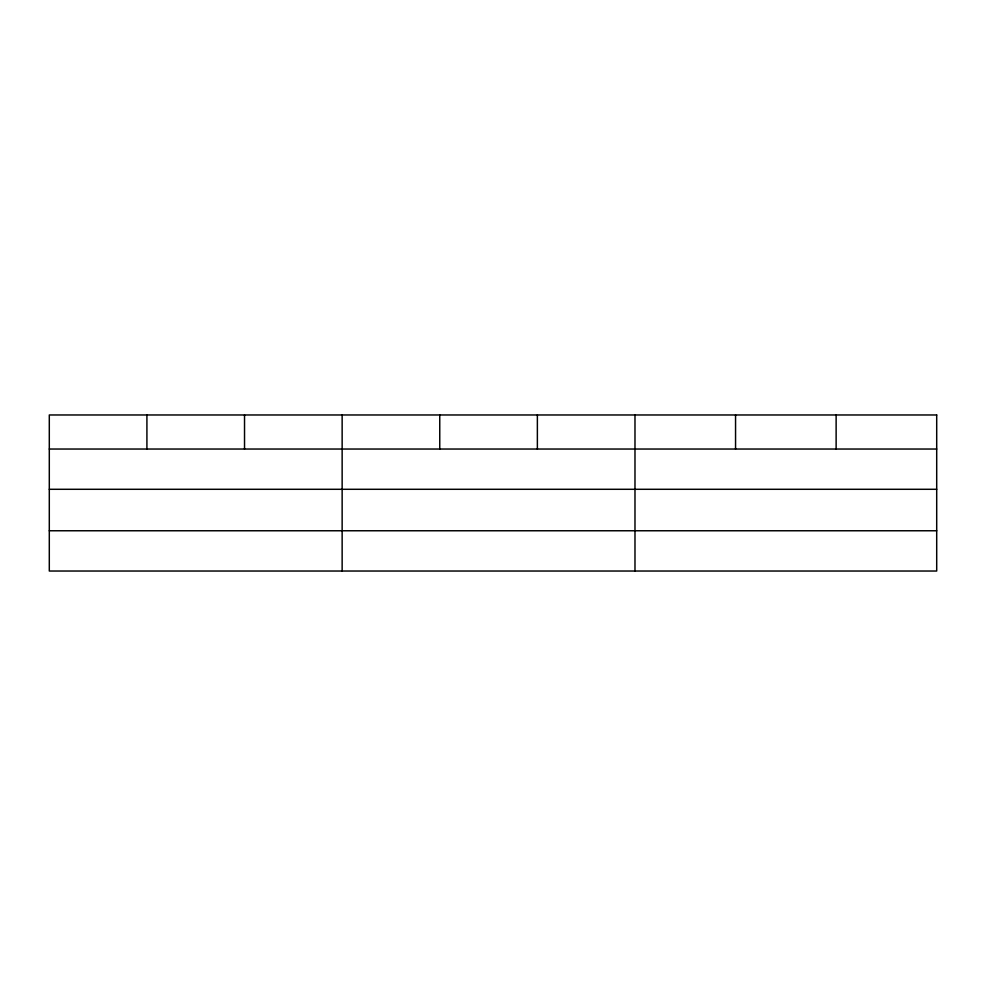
<?xml version="1.0" encoding="UTF-8"?>
<svg xmlns="http://www.w3.org/2000/svg" width="986" height="986" viewBox="0 0 986 986"><rect width="100%" height="100%" fill="white"/><g stroke="black" fill="none" stroke-linecap="round" stroke-linejoin="round"><path stroke-width="1.48" d="M49.3 449.037L936.7 449.037M49.3 489.29L936.7 489.29M49.3 530.764L936.7 530.764M836.128 414.97L836.128 449.037M735.556 414.97L735.556 449.037M634.984 414.97L634.984 571.03M537.37 414.97L537.37 449.037M439.756 414.97L439.756 449.037M342.142 414.97L342.142 571.03M244.528 414.97L244.528 449.037M146.914 414.97L146.914 449.037M936.7 414.97L49.3 414.97L49.3 571.03L936.7 571.03L936.7 414.97"/></g></svg>
